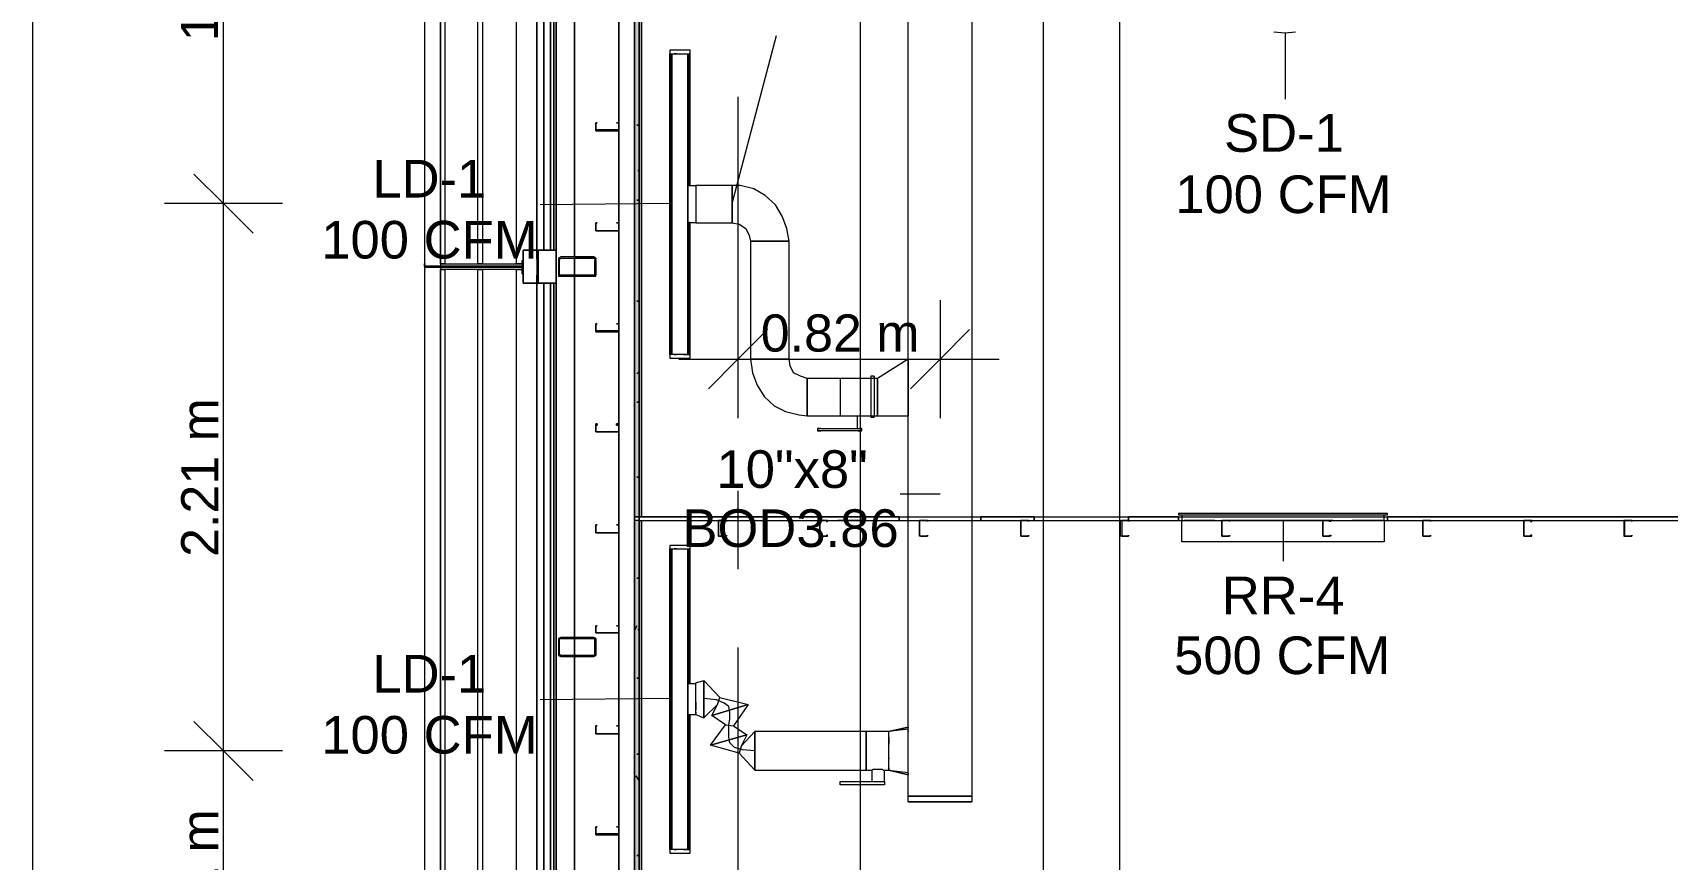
# Model space of a CAD drawing. Header units: metres. Extents: x -2 to 237, y -8 to 52.
# Drawn here: x 5.02 to 11.62, y 32.87 to 36.2 of the extents above; entities that cross this region are included whole.
import ezdxf

# ---------------------------------------------------------------- set-up
doc = ezdxf.new("R2010")
doc.units = ezdxf.units.M
doc.layers.add('HVAC - Ductos', color=5, linetype='Continuous', lineweight=0)
doc.layers.add('PDF_Text', color=7, linetype='Continuous', lineweight=0)
doc.layers.add('PDF_Geometry', color=7, linetype='Continuous', lineweight=0, true_color=0xaaaaaa)
doc.layers.add('PDF_Solid Fills', color=7, linetype='Continuous', lineweight=0, true_color=0xffffff)
doc.styles.add('PDF Helvetica', font='')
doc.styles.get('PDF Helvetica').set_extended_font_data('Helvetica')

msp = doc.modelspace()

# ---------------------------------------------------------------- hatches: boundary and pattern name
at = {"layer": 'PDF_Solid Fills', "lineweight": 0, "transparency": 33554559}
h = msp.add_hatch(color=256, dxfattribs=at)
h.paths.add_polyline_path([(7.4674, 8.7485), (7.4674, 21.0411), (7.4491, 21.0411), (7.4491, 8.7485)])
h.paths.add_polyline_path([(7.4674, 32.7197), (7.4491, 32.7197), (7.4491, 22.5622), (7.4674, 22.5622)])
h.paths.add_polyline_path([(7.4674, 22.5485), (7.4491, 22.5485), (7.4491, 21.0548), (7.4674, 21.0548)])
h.paths.add_polyline_path([(7.4674, 34.2499), (7.4674, 46.4416), (7.4491, 46.4416), (7.4491, 34.2499)])
h.paths.add_polyline_path([(7.4674, 34.2362), (7.4491, 34.2362), (7.4491, 32.738), (7.4674, 32.738)])
h = msp.add_hatch(color=256, dxfattribs=at)
h.paths.add_polyline_path([(7.1467, 35.2946), (7.2841, 35.2991), (7.1421, 35.2991), (7.1421, 35.2304)])
h.paths.add_polyline_path([(7.2887, 35.2991), (7.2887, 35.2258), (7.1421, 35.2258), (7.2926, 35.2212), (7.2933, 35.2212), (7.2933, 35.2991)])
h = msp.add_hatch(color=256, dxfattribs=at)
h.paths.add_polyline_path([(7.1512, 33.691), (7.2841, 33.6864), (7.2841, 33.691)])
h.paths.add_polyline_path([(7.1467, 33.7551), (7.1421, 33.7551), (7.1421, 33.691), (7.1512, 33.6956), (7.1467, 33.6956)])
h.paths.add_polyline_path([(7.1467, 33.7597), (7.1467, 33.7642), (7.1421, 33.7642)])
h.paths.add_polyline_path([(7.2841, 33.7597), (7.2841, 33.7642), (7.1512, 33.7642)])
h.paths.add_polyline_path([(7.2887, 33.7642), (7.2933, 33.7597), (7.2933, 33.7642)])
h.paths.add_polyline_path([(7.2933, 33.7551), (7.2887, 33.7551), (7.2887, 33.691)])

# ---------------------------------------------------------------- linework, layer by layer
at = {"layer": 'HVAC - Ductos', "color": 252, "lineweight": 0, "true_color": 0x939598}
for points in [[(5.0208, 8.9639), (5.0208, 13.8021), (5.0208, 22.9975), (5.0208, 32.1928), (5.0208, 41.3881), (5.0208, 46.2263)], [(5.7905, 8.9639), (5.7905, 11.4426), (5.7905, 13.8021), (5.7905, 15.2041), (5.7905, 17.2109), (5.7905, 17.9806), (5.7905, 20.1706), (5.7905, 21.6733), (5.7905, 22.9975), (5.7905, 24.3169), (5.7905, 26.255), (5.7905, 28.5137), (5.7905, 30.7083), (5.7905, 32.1928), (5.7905, 33.3061), (5.7905, 35.5145), (5.7905, 37.4662), (5.7905, 37.7091), (5.7905, 39.9037), (5.7905, 41.3881), (5.7905, 43.5873), (5.7905, 46.2263)], [(5.6714, 35.6336), (5.7905, 35.5145), (5.9097, 35.3953)], [(6.0288, 35.5145), (5.7905, 35.5145), (5.5522, 35.5145)], [(5.6714, 33.4252), (5.7905, 33.3061), (5.9097, 33.187)], [(6.0288, 33.3061), (5.7905, 33.3061), (5.5522, 33.3061)]]:
    msp.add_lwpolyline(points, dxfattribs=at)
at = {"layer": 'HVAC - Ductos', "lineweight": 0}
for points in [[(8.3608, 8.9639), (8.3608, 13.8021), (8.3608, 22.9975), (8.3608, 32.1928), (8.3608, 41.3881), (8.3608, 46.2263)], [(10.1156, 36.2063), (10.0743, 36.2017), (10.0285, 36.2063)], [(7.8431, 35.5145), (8.0217, 36.1926)], [(10.0743, 36.2017), (10.0743, 35.936)], [(7.6094, 34.9051), (7.614, 34.9051), (7.6186, 34.9051), (7.614, 34.9051), (7.5957, 34.9051), (7.5911, 34.9051), (7.5911, 36.1192), (7.5957, 36.1192), (7.614, 36.1192), (7.6186, 36.1192), (7.614, 36.1192), (7.6094, 36.1192)], [(7.5957, 36.1192), (7.5957, 34.9051)], [(7.6461, 36.1192), (7.6506, 36.1192), (7.6552, 36.1192), (7.6736, 36.1192), (7.669, 36.1192), (7.669, 35.5877)], [(7.6506, 36.1192), (7.6552, 36.1192), (7.6598, 36.1192)], [(7.6736, 35.5877), (7.6736, 36.1192)], [(7.5911, 35.5145), (7.0688, 35.5099)], [(7.6461, 34.9051), (7.6506, 34.9051), (7.6552, 34.9051), (7.6736, 34.9051), (7.669, 34.9051), (7.669, 35.4411)], [(7.6736, 34.9051), (7.6736, 35.4366)], [(7.866, 35.125), (7.866, 34.8868), (7.866, 34.6486)], [(8.6815, 35.125), (8.6815, 34.8868), (8.6815, 34.6486)], [(7.9851, 35.0059), (7.866, 34.8868), (7.7468, 34.7676)], [(8.8006, 35.0059), (8.6815, 34.8868), (8.5624, 34.7676)], [(7.6277, 34.8868), (8.9198, 34.8868)], [(7.6598, 34.9051), (7.6552, 34.9051), (7.6506, 34.9051)], [(8.4295, 34.6577), (8.5533, 34.6577), (8.5533, 34.6623), (8.5533, 34.6806), (8.5533, 34.7035), (8.5533, 34.7356), (8.5533, 34.8089), (8.5533, 34.841), (8.5533, 34.8638), (8.5533, 34.8822), (8.5533, 34.8868), (8.4295, 34.8089)], [(8.5533, 34.8868), (8.5533, 34.8822), (8.5533, 34.8638), (8.5533, 34.841), (8.5533, 34.8089), (8.5533, 34.7356), (8.5533, 34.7035), (8.5533, 34.6806), (8.5533, 34.6623), (8.5533, 34.6577)], [(8.402, 34.8089), (8.1455, 34.8089), (8.1455, 34.7997), (8.1455, 34.786), (8.1455, 34.7722), (8.1455, 34.7539), (8.1455, 34.7356), (8.1455, 34.7126), (8.1455, 34.6944), (8.1455, 34.6806), (8.1455, 34.6668), (8.1455, 34.6623), (8.1455, 34.6577), (8.402, 34.6577)], [(8.4295, 34.8043), (8.4295, 34.8089), (8.2784, 34.8089), (8.2784, 34.7997), (8.2784, 34.786), (8.2784, 34.7722), (8.2784, 34.7539), (8.2784, 34.7356), (8.2784, 34.7126), (8.2784, 34.6944), (8.2784, 34.6806), (8.2784, 34.6668), (8.2784, 34.6623), (8.2784, 34.6577), (8.3471, 34.6577), (8.3471, 34.6073)], [(8.4158, 34.8181), (8.402, 34.8181), (8.402, 34.8135), (8.402, 34.8043), (8.402, 34.7906), (8.402, 34.7768), (8.402, 34.7539), (8.402, 34.7356), (8.402, 34.7126), (8.402, 34.6944), (8.402, 34.676), (8.402, 34.6623), (8.402, 34.6531), (8.4158, 34.6531)], [(8.402, 34.8181), (8.402, 34.8135)], [(8.402, 34.7722), (8.402, 34.7539)], [(8.4158, 34.8089), (8.4158, 34.8089)], [(8.4158, 34.8043), (8.4158, 34.7997)], [(8.4158, 34.7906), (8.4158, 34.786)], [(8.4158, 34.7768), (8.4158, 34.7722), (8.4158, 34.7539), (8.4158, 34.7356), (8.4158, 34.7126), (8.4158, 34.6944)], [(8.4295, 34.8089), (8.4295, 34.8089)], [(8.4295, 34.8043), (8.4295, 34.7997)], [(8.4295, 34.7997), (8.4295, 34.786), (8.4295, 34.7722), (8.4295, 34.7676), (8.4295, 34.763), (8.4295, 34.7585), (8.4295, 34.7539), (8.4295, 34.7356), (8.4295, 34.7126), (8.4295, 34.7081), (8.4295, 34.7035), (8.4295, 34.6944), (8.4295, 34.6806), (8.4295, 34.6668)], [(8.4295, 34.786), (8.4295, 34.786)], [(8.4295, 34.7676), (8.4295, 34.7585)], [(8.4295, 34.7081), (8.4295, 34.7035)], [(8.3471, 34.6577), (8.3471, 34.6577)], [(8.3516, 34.6073), (8.3562, 34.6073), (8.3608, 34.6073), (8.3608, 34.6577), (8.4295, 34.6577), (8.4295, 34.6623)], [(8.3516, 34.6577), (8.3562, 34.6577), (8.3608, 34.6577)], [(8.4158, 34.6806), (8.4158, 34.676)], [(8.4158, 34.6668), (8.4158, 34.6623)], [(8.4295, 34.6668), (8.4295, 34.6623)], [(8.1867, 34.6073), (8.1867, 34.6073)], [(8.1867, 34.6073), (8.1867, 34.5981)], [(8.1867, 34.5981), (8.1867, 34.5981)], [(8.2004, 34.6073), (8.3516, 34.6073), (8.3562, 34.6073), (8.3608, 34.6073), (8.3654, 34.6073), (8.3608, 34.6073), (8.3562, 34.6073)], [(8.3516, 34.5981), (8.3562, 34.5981), (8.3608, 34.5981), (8.3654, 34.5981), (8.3608, 34.5981), (8.3562, 34.5981), (8.3516, 34.5981), (8.2004, 34.5981)], [(8.3608, 34.6073), (8.3608, 34.6073)], [(8.3654, 34.6073), (8.3654, 34.6073)], [(8.3654, 34.5981), (8.3654, 34.6073)], [(8.3654, 34.5981), (8.3654, 34.5981)], [(8.6815, 34.3416), (8.5211, 34.3416)], [(9.6483, 34.2591), (9.6574, 34.2591), (9.6574, 34.2362), (10.473, 34.2362), (10.473, 34.1492), (9.6574, 34.1492), (9.6574, 34.2362), (10.473, 34.2362), (10.473, 34.2591), (10.4866, 34.2591), (10.4866, 34.2637), (9.6437, 34.2637), (9.6437, 34.2591), (10.4866, 34.2591)], [(10.4638, 34.2637), (9.6665, 34.2637)], [(10.0652, 34.2362), (10.0652, 34.0712)], [(10.4684, 34.2362), (10.4684, 34.2362)], [(7.6094, 32.9075), (7.614, 32.9075), (7.6186, 32.9075), (7.614, 32.9075), (7.5957, 32.9075), (7.5911, 32.9075), (7.5911, 34.1216), (7.5957, 34.1216), (7.614, 34.1216), (7.6186, 34.1216), (7.614, 34.1216), (7.6094, 34.1216)], [(7.5957, 34.1216), (7.5957, 32.9075)], [(7.6461, 34.1216), (7.6506, 34.1216), (7.6552, 34.1216), (7.6736, 34.1216), (7.669, 34.1216), (7.669, 33.5764)], [(7.6506, 34.1216), (7.6552, 34.1216), (7.6598, 34.1216)], [(7.6736, 33.5764), (7.6736, 34.1216)], [(7.6644, 33.4527), (7.6965, 33.4527), (7.7286, 33.439), (7.7286, 33.5902), (7.7927, 33.5214), (7.9072, 33.4939), (7.7606, 33.4482), (7.7835, 33.4939), (7.7927, 33.5214)], [(7.6965, 33.5672), (7.6965, 33.5764), (7.6644, 33.5764), (7.6644, 33.5672), (7.6644, 33.5581), (7.6644, 33.5444), (7.6644, 33.5306), (7.6644, 33.5169), (7.6644, 33.4985), (7.6644, 33.4848), (7.6644, 33.4711), (7.6644, 33.4619), (7.6644, 33.4573)], [(7.6965, 33.4527), (7.6965, 33.4573), (7.6965, 33.4711), (7.6965, 33.4893), (7.6965, 33.5169), (7.6965, 33.5398), (7.6965, 33.5627), (7.6965, 33.5764), (7.6965, 33.581), (7.7286, 33.5902), (7.7286, 33.5856), (7.7286, 33.5672), (7.7286, 33.5444), (7.7286, 33.5169), (7.7286, 33.4848), (7.7286, 33.4619), (7.7286, 33.4436), (7.7286, 33.439), (7.7835, 33.4939)], [(7.7286, 33.5902), (7.7286, 33.5856), (7.7286, 33.5672), (7.7286, 33.5444), (7.7286, 33.5169), (7.7286, 33.4848), (7.7286, 33.4619), (7.7286, 33.4436), (7.7286, 33.439)], [(7.5911, 33.5169), (7.0688, 33.5123)], [(7.6965, 33.5031), (7.6965, 33.4985), (7.6965, 33.4848), (7.6965, 33.4711)], [(7.9347, 33.3061), (7.8843, 33.3107), (7.8522, 33.3199), (7.8339, 33.3382), (7.8293, 33.3611), (7.8293, 33.384), (7.8293, 33.4115), (7.8339, 33.4344), (7.8339, 33.4619), (7.8293, 33.4848), (7.811, 33.4985), (7.779, 33.5123), (7.7286, 33.5169)], [(7.6461, 32.9075), (7.6506, 32.9075), (7.6552, 32.9075), (7.6736, 32.9075), (7.669, 32.9075), (7.669, 33.4527)], [(7.6736, 32.9075), (7.6736, 33.4527)], [(7.6965, 33.4619), (7.6965, 33.4573)], [(7.8156, 33.4115), (7.7606, 33.4482), (7.9072, 33.4939), (7.8477, 33.4069), (7.9026, 33.3703), (7.756, 33.329), (7.8156, 33.4115), (7.8477, 33.4069)], [(7.8706, 33.2969), (7.756, 33.329), (7.9026, 33.3703), (7.8797, 33.3245), (7.8706, 33.2969), (7.9347, 33.2282), (8.3837, 33.2282), (8.3837, 33.2328), (8.3837, 33.242), (8.3837, 33.2511), (8.3837, 33.2695), (8.3837, 33.2878), (8.3837, 33.3061), (8.3837, 33.3245), (8.3837, 33.3427), (8.3837, 33.3611), (8.3837, 33.3703), (8.3837, 33.3794), (8.3837, 33.384), (7.9347, 33.384), (7.9347, 33.2282), (7.9347, 33.384), (7.8797, 33.3245)], [(8.4753, 33.2374), (8.4753, 33.2328), (8.4753, 33.2374), (8.4753, 33.242), (8.4753, 33.2511), (8.4753, 33.2695), (8.4753, 33.2878), (8.4753, 33.3061), (8.4753, 33.3245), (8.4753, 33.3427), (8.4753, 33.3611), (8.4753, 33.3703), (8.4753, 33.3749), (8.4753, 33.3794), (8.4753, 33.384), (8.3837, 33.384), (8.3837, 33.3794), (8.3837, 33.3703), (8.3837, 33.3611), (8.3837, 33.3427), (8.3837, 33.3245), (8.3837, 33.3061), (8.3837, 33.2878), (8.3837, 33.2695), (8.3837, 33.2511), (8.3837, 33.242), (8.3837, 33.2328), (8.3837, 33.2282), (8.4066, 33.2282), (8.4066, 33.1824), (8.4112, 33.1824), (8.4158, 33.1824), (8.4249, 33.1824), (8.4295, 33.1824), (8.4387, 33.1824), (8.4433, 33.1824), (8.4479, 33.1824), (8.4524, 33.1824), (8.457, 33.1824), (8.457, 33.2282), (8.4753, 33.2282), (8.4753, 33.2328)], [(8.5533, 33.4023), (8.4753, 33.384), (8.5533, 33.4023)], [(8.5533, 33.3931), (8.4753, 33.384)], [(8.5533, 33.3794), (8.5533, 33.3885), (8.5533, 33.3931), (8.5533, 33.3977), (8.5533, 33.4023), (8.5533, 33.3977)], [(8.5533, 33.3885), (8.5533, 33.384)], [(8.5533, 33.3382), (8.5533, 33.3473), (8.5533, 33.3519), (8.5533, 33.3611), (8.5533, 33.3749)], [(8.5533, 33.3245), (8.5533, 33.3382), (8.5533, 33.3473)], [(8.5533, 33.3245), (8.5533, 33.3245)], [(8.5533, 33.2924), (8.5533, 33.3153), (8.5533, 33.3199)], [(8.5533, 33.2144), (8.5533, 33.2099), (8.4753, 33.2282), (8.5533, 33.2099), (8.5533, 33.2144), (8.5533, 33.2236), (8.5533, 33.2328), (8.5533, 33.2511), (8.5533, 33.2557)], [(8.5533, 33.2603), (8.5533, 33.2741), (8.5533, 33.2832), (8.5533, 33.2878)], [(8.5533, 33.2603), (8.5533, 33.2603)], [(8.4066, 33.2282), (8.4112, 33.2328), (8.4158, 33.2328), (8.4249, 33.2328), (8.4341, 33.2328), (8.4433, 33.2328), (8.4479, 33.2328), (8.4524, 33.2282), (8.457, 33.2282)], [(8.4753, 33.2282), (8.5533, 33.219)], [(8.5533, 33.1), (8.5533, 33.1228), (8.8098, 33.1228), (8.8098, 33.1)], [(8.8098, 33.1), (8.5533, 33.1), (8.8098, 33.1)], [(7.6598, 32.9075), (7.6552, 32.9075), (7.6506, 32.9075)]]:
    msp.add_lwpolyline(points, dxfattribs=at)
for points in [[(9.0985, 31.1527), (9.0985, 38.8041), (9.4054, 38.8041), (9.4054, 31.1527)], [(8.5533, 33.1228), (8.5533, 36.8202), (8.8098, 36.8202), (8.8098, 33.1228)], [(7.5911, 36.1329), (7.5911, 36.1192), (7.6736, 36.1192), (7.6736, 36.1329)], [(7.6644, 36.1192), (7.6644, 34.9051), (7.6644, 36.1192), (7.6644, 34.9051), (7.6003, 34.9051), (7.6003, 36.1192)], [(7.6644, 35.5877), (7.6965, 35.5877), (7.6965, 35.5786), (7.6965, 35.5649), (7.6965, 35.5511), (7.6965, 35.5328), (7.6965, 35.5145), (7.6965, 35.4961), (7.6965, 35.4778), (7.6965, 35.4595), (7.6965, 35.4503), (7.6965, 35.4411), (7.6965, 35.4366), (7.8431, 35.4366), (7.8431, 35.4411), (7.8431, 35.4457), (7.8431, 35.4595), (7.8431, 35.4733), (7.8431, 35.4915), (7.8431, 35.5145), (7.8431, 35.5328), (7.8431, 35.5511), (7.8431, 35.5694), (7.8431, 35.5786), (7.8431, 35.5877), (7.8431, 35.5786), (7.8431, 35.5694), (7.8431, 35.5511), (7.8431, 35.5328), (7.8431, 35.5145), (7.8431, 35.4915), (7.8431, 35.4733), (7.8431, 35.4595), (7.8431, 35.4457), (7.8431, 35.4411), (7.8431, 35.4366), (7.8706, 35.432), (7.8981, 35.4136), (7.9118, 35.3862), (7.9164, 35.3633), (7.921, 35.3633), (7.9301, 35.3633), (7.9393, 35.3633), (7.9577, 35.3633), (7.9759, 35.3633), (7.9943, 35.3633), (8.0126, 35.3633), (8.0309, 35.3633), (8.0493, 35.3633), (8.0584, 35.3633), (8.0676, 35.3633), (8.0722, 35.3633), (8.063, 35.4136), (8.0447, 35.4641), (8.0172, 35.5099), (7.9759, 35.5465), (7.9301, 35.574), (7.8752, 35.5877), (7.8431, 35.5877), (7.6965, 35.5877), (7.6965, 35.5786), (7.6965, 35.5694), (7.6965, 35.5511), (7.6965, 35.5328), (7.6965, 35.5145), (7.6965, 35.4915), (7.6965, 35.4733), (7.6965, 35.4595), (7.6965, 35.4457), (7.6965, 35.4411), (7.6965, 35.4366), (7.6644, 35.4366), (7.6644, 35.4411), (7.6644, 35.4503), (7.6644, 35.4595), (7.6644, 35.4778), (7.6644, 35.4961), (7.6644, 35.5145), (7.6644, 35.5328), (7.6644, 35.5511), (7.6644, 35.5649), (7.6644, 35.5786)], [(7.9164, 34.8868), (7.921, 34.8868), (7.9301, 34.8868), (7.9393, 34.8868), (7.9577, 34.8868), (7.9759, 34.8868), (7.9943, 34.8868), (8.0126, 34.8868), (8.0309, 34.8868), (8.0493, 34.8868), (8.0584, 34.8868), (8.0676, 34.8868), (8.0722, 34.8868), (8.0722, 35.3633), (8.0676, 35.3633), (8.0584, 35.3633), (8.0493, 35.3633), (8.0309, 35.3633), (8.0126, 35.3633), (7.9943, 35.3633), (7.9759, 35.3633), (7.9577, 35.3633), (7.9393, 35.3633), (7.9301, 35.3633), (7.921, 35.3633), (7.9164, 35.3633)], [(7.5911, 34.8913), (7.6736, 34.8913), (7.6736, 34.9051), (7.5911, 34.9051)], [(8.1455, 34.6577), (8.1455, 34.6623), (8.1455, 34.6668), (8.1455, 34.6806), (8.1455, 34.6944), (8.1455, 34.7126), (8.1455, 34.7356), (8.1455, 34.7539), (8.1455, 34.7722), (8.1455, 34.786), (8.1455, 34.7997), (8.1455, 34.8089), (8.118, 34.8181), (8.0905, 34.8318), (8.0767, 34.8593), (8.0722, 34.8868), (8.0676, 34.8868), (8.0584, 34.8868), (8.0493, 34.8868), (8.0309, 34.8868), (8.0126, 34.8868), (7.9943, 34.8868), (7.9759, 34.8868), (7.9577, 34.8868), (7.9393, 34.8868), (7.9301, 34.8868), (7.921, 34.8868), (7.9164, 34.8868), (7.9255, 34.8318), (7.9439, 34.7814), (7.9714, 34.7356), (8.0126, 34.699), (8.0584, 34.676), (8.1134, 34.6623)], [(8.4158, 34.8181), (8.4158, 34.8135), (8.4158, 34.8043), (8.4158, 34.7906), (8.4158, 34.7768), (8.4158, 34.7539), (8.4158, 34.7356), (8.4158, 34.7126), (8.4158, 34.6944), (8.4158, 34.676), (8.4158, 34.6623), (8.4158, 34.6531), (8.4158, 34.6577), (8.4295, 34.6577), (8.4295, 34.6623), (8.4295, 34.6668), (8.4295, 34.6806), (8.4295, 34.6944), (8.4295, 34.7126), (8.4295, 34.7356), (8.4295, 34.7539), (8.4295, 34.7722), (8.4295, 34.786), (8.4295, 34.7997), (8.4295, 34.8089), (8.4158, 34.8089), (8.4158, 34.8135)], [(8.2004, 34.6073), (8.1959, 34.6073), (8.1913, 34.6073), (8.1867, 34.6073), (8.1913, 34.6073), (8.1959, 34.6073)], [(8.2004, 34.5981), (8.1959, 34.5981), (8.1913, 34.5981), (8.1867, 34.5981), (8.1913, 34.5981), (8.1959, 34.5981)], [(9.7903, 34.2362), (9.6665, 34.2362)], [(10.0285, 34.2362), (9.8682, 34.2362)], [(10.2668, 34.2362), (10.1064, 34.2362)], [(10.4684, 34.2362), (10.3446, 34.2362)], [(7.5911, 34.1354), (7.5911, 34.1216), (7.6736, 34.1216), (7.6736, 34.1354)], [(7.6644, 34.1216), (7.6644, 32.9075), (7.6644, 34.1216), (7.6644, 32.9075), (7.6003, 32.9075), (7.6003, 34.1216)], [(7.9347, 33.2282), (7.9347, 33.2328), (7.9347, 33.242), (7.9347, 33.2511), (7.9347, 33.2695), (7.9347, 33.2878), (7.9347, 33.3061), (7.9347, 33.3245), (7.9347, 33.3427), (7.9347, 33.3611), (7.9347, 33.3703), (7.9347, 33.3794), (7.9347, 33.384), (7.9347, 33.3794), (7.9347, 33.3703), (7.9347, 33.3611), (7.9347, 33.3427), (7.9347, 33.3245), (7.9347, 33.3061), (7.9347, 33.2878), (7.9347, 33.2695), (7.9347, 33.2511), (7.9347, 33.242), (7.9347, 33.2328)], [(8.4753, 33.3611), (8.4753, 33.3336)], [(8.4753, 33.2787), (8.4753, 33.2741)], [(8.2784, 33.1687), (8.2784, 33.1824), (8.457, 33.1824), (8.457, 33.1687)], [(7.5911, 32.8938), (7.6736, 32.8938), (7.6736, 32.9075), (7.5911, 32.9075)]]:
    msp.add_lwpolyline(points, close=True, dxfattribs=at)
at = {"layer": 'PDF_Geometry', "lineweight": 0}
for points in [[(11.0823, 46.5196), (10.6791, 46.5196), (10.2714, 46.5196), (9.8682, 46.5196), (9.4604, 46.5196), (9.0572, 46.5196), (8.6495, 46.5196), (8.2417, 46.5196), (7.3849, 46.5196), (7.3849, 46.4554), (7.3849, 46.4416), (7.3849, 8.7485), (7.3849, 8.7302), (7.3849, 8.6661), (8.2417, 8.6661), (8.6495, 8.6661), (9.0527, 8.6661)], [(12.3743, 8.7302), (7.4491, 8.7302), (7.4491, 8.744), (7.4491, 8.7485), (7.4491, 21.0411), (7.4491, 21.0548), (7.4491, 22.5485), (7.4491, 22.5622), (7.4491, 32.7197), (7.4491, 32.738), (7.4491, 34.2362), (7.4491, 34.2499), (7.4491, 46.4416), (7.4491, 46.4554), (12.466, 46.4554), (12.466, 46.5196), (12.301, 46.5196), (11.8978, 46.5196), (11.49, 46.5196), (11.0869, 46.5196)], [(8.2234, 34.2362), (8.5166, 34.2362), (8.5166, 34.2499), (7.4674, 34.2499), (7.4674, 46.4416), (12.466, 46.4416), (12.466, 46.5196), (12.301, 46.5196), (11.8978, 46.5196), (11.49, 46.5196), (11.0869, 46.5196)], [(7.4674, 46.4416), (7.4674, 34.2499), (7.4491, 34.2499), (7.4674, 34.2499), (8.5166, 34.2499), (8.5166, 34.2362), (8.8464, 34.2362), (8.8464, 34.2499)], [(7.4674, 8.7485), (7.4674, 46.4416), (7.4674, 8.7485)], [(7.4674, 41.2873), (7.4674, 34.2499)], [(7.4674, 34.2499), (7.4674, 41.2873)], [(7.4674, 41.2873), (7.4674, 34.2499)], [(7.4674, 34.2499), (7.4674, 41.2873)], [(7.4674, 41.2873), (7.4674, 34.2499)], [(7.4674, 34.2499), (7.4674, 41.2873)], [(6.606, 38.3276), (6.6014, 38.3276), (6.6014, 35.2579), (6.606, 35.2579), (6.6106, 35.2579), (6.6198, 35.2579), (6.6335, 35.2579), (6.6473, 35.2579), (6.6656, 35.2579), (6.6656, 35.2624), (6.6473, 35.2624), (6.6335, 35.2624), (6.6198, 35.2624), (6.6106, 35.2624), (6.606, 35.2624), (6.6014, 35.2624), (6.6014, 35.2716), (6.606, 35.2716)], [(6.6656, 38.3276), (6.6656, 38.323), (6.6656, 38.3276), (6.6656, 38.323), (6.6656, 38.3276), (6.6656, 35.2579), (6.9955, 35.2579), (6.9955, 35.2624), (6.9955, 35.2579), (6.9955, 35.2624), (6.9955, 35.2579)], [(6.684, 38.3138), (6.6656, 38.3138), (6.6656, 35.2716), (6.6656, 38.3138), (6.684, 38.3138), (6.684, 35.2716), (6.6656, 35.2716), (6.6656, 38.3138), (6.6656, 35.2716), (6.684, 35.2716)], [(6.6656, 38.3138), (6.6656, 35.2716), (6.9955, 35.2716), (6.9955, 35.2854), (6.9955, 35.2762), (6.9955, 35.2854), (7.0001, 35.2854), (6.9955, 35.2854), (6.9955, 35.2716), (6.9955, 35.2854), (6.9955, 35.2762), (6.9955, 35.2854), (6.9955, 35.235), (6.9955, 35.2396), (6.9955, 35.235), (6.9955, 35.2487), (6.9955, 35.235), (6.9955, 35.2487), (6.9955, 35.2442), (6.9955, 35.2487), (6.6656, 35.2487), (6.6656, 32.2065)], [(6.9725, 35.2716), (6.9725, 38.3138)], [(7.866, 35.9451), (7.866, 34.6714)], [(7.2933, 35.8122), (7.2933, 35.8122)], [(7.2979, 35.8398), (7.2979, 35.8398)], [(7.3757, 35.8398), (7.3757, 35.8398)], [(7.3849, 35.8122), (7.3849, 35.8122)], [(7.2979, 35.4366), (7.2979, 35.4366)], [(7.3757, 35.4366), (7.3757, 35.4366)], [(7.2933, 35.4045), (7.2933, 35.4045)], [(7.2933, 35.4045), (7.2933, 35.4045)], [(7.3849, 35.4045), (7.3849, 35.4045)], [(7.3849, 35.4045), (7.3849, 35.4045)], [(6.9955, 35.2716), (6.968, 35.2716), (6.9955, 35.2716), (6.9955, 35.2854), (6.9955, 35.2762), (6.9955, 35.2854), (6.9955, 35.235), (6.9955, 35.2487), (6.9955, 35.2442), (6.9955, 35.2487), (6.968, 35.2487), (6.9955, 35.2487), (6.9955, 35.2442), (6.9955, 35.2487)], [(7.0001, 35.2854), (6.9955, 35.2854)], [(7.0001, 35.2854), (6.9955, 35.2854)], [(7.0001, 35.2854), (6.9955, 35.2854)], [(7.0001, 35.2854), (6.9955, 35.2854)], [(7.0001, 35.2854), (7.0001, 35.29)], [(7.0001, 35.2854), (7.0001, 35.29)], [(7.055, 35.3266), (7.055, 35.3266)], [(7.055, 35.3266), (7.055, 35.3266)], [(7.055, 35.3266), (7.055, 35.3266)], [(7.055, 35.3266), (7.055, 35.3266)], [(7.055, 35.3266), (7.055, 35.3266)], [(7.055, 35.3266), (7.055, 35.3266)], [(7.055, 35.3266), (7.055, 35.3266)], [(7.055, 35.3266), (7.055, 35.3266)], [(7.055, 35.3266), (7.055, 35.3266)], [(7.055, 35.3266), (7.055, 35.3266)], [(7.055, 35.2854), (7.0596, 35.2854)], [(7.055, 35.2854), (7.0596, 35.2854)], [(7.0596, 35.2854), (7.055, 35.2854)], [(7.0596, 35.2854), (7.055, 35.2854)], [(7.0596, 35.3266), (7.0596, 35.3266)], [(7.0596, 35.3266), (7.0596, 35.3266)], [(7.0596, 35.3266), (7.0596, 35.3266)], [(7.0596, 35.3266), (7.0596, 35.3266)], [(7.2062, 35.2991), (7.2841, 35.2991), (7.2887, 35.2946)], [(7.2887, 35.29), (7.2841, 35.2946), (7.2062, 35.2946)], [(7.2062, 35.2258), (7.2841, 35.2258), (7.2887, 35.2258), (7.2887, 35.2304), (7.2887, 35.2854)], [(7.2246, 35.2946), (7.2292, 35.2991)], [(7.2933, 35.2946), (7.2933, 35.29)], [(7.2933, 35.2854), (7.2933, 35.2304), (7.2933, 35.2258)], [(6.606, 35.2624), (6.6014, 35.2624), (6.6014, 32.1928), (6.606, 32.1928), (6.6106, 32.1928), (6.6198, 32.1928), (6.6335, 32.1928), (6.6473, 32.1928), (6.6656, 32.1928), (6.6656, 32.1973), (6.6473, 32.1973), (6.6335, 32.1973), (6.6198, 32.1973), (6.6106, 32.1973), (6.606, 32.1973), (6.6014, 32.1973), (6.6014, 32.2065), (6.606, 32.2065)], [(6.606, 35.2579), (6.6014, 35.2579), (6.6014, 35.2487), (6.606, 35.2487)], [(6.6656, 35.2624), (6.6656, 35.2579), (6.6656, 35.2624), (6.6656, 35.2579), (6.6656, 35.2624), (6.6656, 32.1928), (6.9955, 32.1928), (6.9955, 32.1973), (6.9955, 32.1928), (6.9955, 32.1973), (6.9955, 32.1928)], [(6.9955, 35.2624), (6.6656, 35.2624), (6.6656, 35.2579)], [(6.6656, 35.2579), (6.6656, 35.2624), (6.6656, 35.2579)], [(6.6656, 35.2579), (6.6656, 35.2624), (6.6656, 35.2579)], [(6.684, 35.2487), (6.6656, 35.2487), (6.6656, 32.2065), (6.6656, 35.2487), (6.684, 35.2487), (6.684, 32.2065), (6.6656, 32.2065), (6.6656, 35.2487), (6.6656, 32.2065), (6.684, 32.2065)], [(6.6976, 35.2624), (6.7252, 35.2624)], [(6.8168, 35.2716), (6.8351, 35.2716)], [(6.8351, 35.2487), (6.8168, 35.2487)], [(6.9725, 32.2065), (6.9725, 35.2487)], [(6.9955, 35.235), (6.9955, 35.2396)], [(6.9955, 35.235), (6.9955, 35.2396)], [(6.9955, 35.235), (6.9955, 35.2396)], [(6.9955, 35.235), (6.9955, 35.2396)], [(6.9955, 35.2304), (6.9955, 35.235)], [(6.9955, 35.2304), (6.9955, 35.235)], [(6.9955, 35.2304), (7.0001, 35.2304)], [(6.9955, 35.2304), (6.9955, 35.2304)], [(6.9955, 35.2304), (7.0001, 35.2304)], [(6.9955, 35.2304), (7.0001, 35.2304)], [(6.9955, 35.2304), (6.9955, 35.2304)], [(6.9955, 35.2304), (7.0001, 35.2304)], [(6.9955, 35.2304), (6.9955, 35.2304)], [(6.9955, 35.2304), (7.0001, 35.2304)], [(6.9955, 35.2304), (7.0001, 35.2304)], [(6.9955, 35.2304), (6.9955, 35.2304)], [(6.9955, 35.2304), (7.0001, 35.2304)], [(6.9955, 35.2304), (7.0001, 35.2304)], [(6.9955, 35.2304), (6.9955, 35.2304)], [(6.9955, 35.2304), (7.0001, 35.2304)], [(6.9955, 35.2304), (7.0001, 35.2304)], [(6.9955, 35.2304), (6.9955, 35.2304)], [(7.0001, 35.2258), (7.0001, 35.2304)], [(7.0001, 35.2258), (7.0001, 35.2304)], [(7.0001, 35.2258), (7.0001, 35.2304)], [(7.0001, 35.2258), (7.0001, 35.2304)], [(7.0001, 35.2258), (7.0001, 35.2258)], [(7.0001, 35.2258), (7.0001, 35.2258)], [(7.055, 35.2304), (7.0596, 35.2304)], [(7.055, 35.2304), (7.0596, 35.2304)], [(7.055, 35.2304), (7.0596, 35.2304)], [(7.055, 35.2304), (7.0596, 35.2304)], [(7.055, 35.2258), (7.055, 35.1938)], [(7.055, 35.2258), (7.055, 35.1938)], [(7.1512, 35.2212), (7.1558, 35.2258)], [(7.2887, 35.2212), (7.2841, 35.2212), (7.2062, 35.2212)], [(7.275, 35.2212), (7.2796, 35.2258)], [(7.2887, 35.235), (7.2933, 35.2396)], [(7.055, 35.1938), (7.055, 35.1938)], [(7.055, 35.1938), (7.055, 35.1938)], [(7.055, 35.1938), (7.055, 35.1938)], [(7.055, 35.1938), (7.055, 35.1938)], [(7.055, 35.1938), (7.055, 35.1938)], [(7.055, 35.1938), (7.055, 35.1938)], [(7.055, 35.1938), (7.055, 35.1938)], [(7.055, 35.1938), (7.055, 35.1938)], [(7.055, 35.1938), (7.055, 35.1938)], [(7.055, 35.1938), (7.055, 35.1938)], [(7.0596, 35.1938), (7.0596, 35.1938)], [(7.0596, 35.1938), (7.0596, 35.1938)], [(7.0596, 35.1938), (7.0596, 35.1938)], [(7.0596, 35.1938), (7.0596, 35.1938)], [(7.2979, 35.0288), (7.2979, 35.0288)], [(7.3757, 35.0288), (7.3757, 35.0288)], [(7.2933, 35.0013), (7.2933, 35.0013)], [(7.3849, 35.0013), (7.3849, 35.0013)], [(7.2933, 34.5935), (7.2933, 34.5935)], [(7.2933, 34.5935), (7.2933, 34.5935)], [(7.3849, 34.5935), (7.3849, 34.5935)], [(7.3849, 34.5935), (7.3849, 34.5935)], [(7.866, 34.3553), (7.866, 34.0391)], [(7.4674, 32.738), (7.4674, 34.2362), (7.4674, 32.738), (7.4674, 34.2362), (7.4674, 32.738), (7.4674, 34.2362), (7.4674, 32.738), (7.4674, 34.2362), (7.4674, 32.738), (7.4674, 34.2362), (7.4674, 32.738), (7.4674, 34.2362), (7.4491, 34.2362), (7.4491, 34.2499)], [(7.4674, 34.2362), (7.4674, 34.2362)], [(7.4674, 8.7485), (7.4674, 21.0411), (8.4983, 21.0411), (8.4983, 21.0548), (7.4674, 21.0548), (7.4674, 22.5485), (14.5185, 22.5485), (14.5185, 22.5622), (7.4674, 22.5622), (7.4674, 32.7197), (9.0618, 32.7197), (9.0618, 32.738), (7.4674, 32.738), (7.4674, 34.2362), (7.7927, 34.2362)], [(7.8202, 34.2362), (8.1959, 34.2362)], [(8.5166, 34.2499), (8.8464, 34.2499), (9.0618, 34.2499), (9.0618, 34.2362), (9.4421, 34.2362), (9.4421, 34.2316), (9.4421, 34.2362), (9.4146, 34.2362)], [(8.5991, 34.2362), (8.5991, 34.2362)], [(8.6311, 34.2362), (8.6311, 34.2316), (8.6311, 34.2362), (8.6036, 34.2362), (8.5991, 34.2362)], [(8.6311, 34.2316), (8.6311, 34.2316)], [(9.0389, 34.2362), (9.0618, 34.2362), (9.0618, 34.2499), (8.8464, 34.2499), (8.8464, 34.2362), (9.0068, 34.2362)], [(9.0618, 34.2499), (9.4421, 34.2499), (9.6437, 34.2499), (9.6437, 34.2362), (9.8178, 34.2362)], [(9.4146, 34.2362), (9.4146, 34.2362)], [(9.4421, 34.2362), (9.4421, 34.2499)], [(9.4421, 34.2316), (9.4421, 34.2316)], [(9.6437, 34.2499), (10.4866, 34.2499), (12.1452, 34.2499), (12.1452, 34.2362), (12.2552, 34.2362)], [(9.8178, 34.2362), (9.8178, 34.2362)], [(9.8178, 34.2362), (9.8178, 34.2362)], [(10.2255, 34.2362), (9.8498, 34.2362)], [(9.8498, 34.2316), (9.8498, 34.2316)], [(10.2255, 34.2362), (10.2255, 34.2362)], [(10.2255, 34.2362), (10.2255, 34.2362)], [(10.253, 34.2362), (10.4866, 34.2362), (10.4866, 34.2499)], [(11.8795, 34.2362), (12.1452, 34.2362), (12.1452, 34.2499), (10.4866, 34.2499), (10.4866, 34.2362), (10.6333, 34.2362)], [(10.6608, 34.2362), (11.0364, 34.2362)], [(11.0686, 34.2362), (11.4442, 34.2362)], [(11.4718, 34.2362), (11.8474, 34.2362)], [(7.2979, 34.2178), (7.2979, 34.2178)], [(7.3757, 34.2178), (7.3757, 34.2178)], [(8.6311, 34.1766), (8.6311, 34.1766)], [(9.4421, 34.1766), (9.4421, 34.1766)], [(9.8498, 34.1766), (9.8498, 34.1766)], [(7.2933, 33.7826), (7.2933, 33.7826)], [(7.2933, 33.7826), (7.2933, 33.7826)], [(7.2979, 33.8101), (7.2979, 33.8101)], [(7.3757, 33.8101), (7.3757, 33.8101)], [(7.3849, 33.7826), (7.3849, 33.7826)], [(7.3849, 33.7826), (7.3849, 33.7826)], [(7.055, 33.7642), (7.055, 33.6864)], [(7.1421, 33.7001), (7.1467, 33.7047)], [(7.2016, 33.7597), (7.2062, 33.7642), (7.2841, 33.7642), (7.2887, 33.7642)], [(7.2062, 33.691), (7.2841, 33.691), (7.2887, 33.691), (7.2887, 33.6956), (7.2887, 33.7551), (7.2887, 33.7597), (7.2841, 33.7597), (7.2062, 33.7597)], [(7.2887, 33.7276), (7.2933, 33.7322)], [(7.2933, 33.7597), (7.2933, 33.7551), (7.2933, 33.6956), (7.2933, 33.691)], [(7.866, 33.7231), (7.866, 32.454)], [(7.2887, 33.691), (7.2841, 33.6864), (7.2062, 33.6864)], [(7.252, 33.6864), (7.2566, 33.691)], [(7.2933, 33.3749), (7.2933, 33.3749)], [(7.2933, 33.3749), (7.2933, 33.3749)], [(7.2979, 33.4069), (7.2979, 33.4069)], [(7.3757, 33.4069), (7.3757, 33.4069)], [(7.3849, 33.3749), (7.3849, 33.3749)], [(7.3849, 33.3749), (7.3849, 33.3749)], [(7.2979, 32.9992), (7.2979, 32.9992)], [(7.3757, 32.9992), (7.3757, 32.9992)], [(7.2933, 32.9716), (7.2933, 32.9716)], [(7.3849, 32.9716), (7.3849, 32.9716)]]:
    msp.add_lwpolyline(points, dxfattribs=at)
for points in [[(7.3849, 46.4554), (7.3849, 8.7302), (7.4491, 8.7302), (7.4491, 46.4554)], [(7.4674, 8.744), (7.4674, 46.4416), (7.4491, 46.4416), (7.4491, 8.744)], [(7.4674, 41.2873), (7.4674, 34.2499)], [(7.4765, 41.2873), (7.4765, 34.2499)], [(7.4765, 41.2873), (7.4765, 34.2499)], [(7.3849, 32.2935), (7.3849, 40.8979)], [(7.4674, 40.8979), (7.4674, 34.2499)], [(6.8351, 35.2716), (6.8168, 35.2716), (6.8168, 38.3138), (6.8351, 38.3138)], [(7.055, 36.7927), (7.055, 38.2589), (7.055, 36.7927), (7.055, 35.3266)], [(7.0825, 36.7927), (7.0825, 35.3266)], [(7.11, 36.7927), (7.11, 35.3266)], [(7.1238, 36.7927), (7.1238, 35.3266)], [(7.133, 36.7927), (7.133, 35.3266)], [(7.2062, 35.2991), (7.2062, 36.7148)], [(7.2933, 35.8398), (7.2933, 35.8122), (7.2933, 35.8077), (7.3849, 35.8077), (7.3849, 35.8122), (7.3849, 35.8398), (7.3757, 35.8398), (7.3849, 35.8398), (7.3849, 35.8122), (7.2933, 35.8122), (7.2933, 35.8398), (7.2979, 35.8398)], [(7.2933, 35.8122), (7.3849, 35.8122), (7.3849, 35.8398), (7.3757, 35.8398), (7.3849, 35.8398), (7.3849, 35.8122), (7.3849, 35.8077), (7.2933, 35.8077), (7.2933, 35.8122), (7.2933, 35.8398)], [(7.2979, 35.8398), (7.2933, 35.8398)], [(7.2933, 35.4366), (7.2933, 35.4045), (7.3849, 35.4045), (7.3849, 35.4366), (7.3757, 35.4366), (7.3849, 35.4366), (7.3849, 35.4045), (7.2933, 35.4045), (7.2933, 35.4366), (7.2979, 35.4366)], [(7.2933, 35.4045), (7.3849, 35.4045), (7.3849, 35.4366), (7.3757, 35.4366), (7.3849, 35.4366), (7.3849, 35.4045), (7.2933, 35.4045), (7.2933, 35.4366)], [(7.2979, 35.4366), (7.2933, 35.4366)], [(7.055, 35.1938), (7.0596, 35.1938), (7.133, 35.1938), (7.133, 35.3266), (7.0596, 35.3266), (7.055, 35.3266), (7.0505, 35.3266), (7.0001, 35.3266), (7.0505, 35.3266), (7.0001, 35.3266), (7.0001, 35.2854), (7.0001, 35.3266), (7.0001, 35.2854), (7.0001, 35.29), (7.0001, 35.2946), (7.0001, 35.29), (7.0001, 35.2946), (7.0001, 35.29), (7.0001, 35.2854), (6.9955, 35.2854), (7.0001, 35.2854), (6.9955, 35.2854), (7.0001, 35.2854), (7.0001, 35.3266), (7.0505, 35.3266), (7.0001, 35.3266), (7.0001, 35.1938), (7.0505, 35.1938)], [(6.9955, 35.2854), (7.0001, 35.2854)], [(7.055, 35.1938), (7.0596, 35.1938), (7.133, 35.1938), (7.133, 35.3266), (7.0596, 35.3266), (7.055, 35.3266), (7.055, 35.1938), (7.0505, 35.1938), (7.0001, 35.1938), (7.0001, 35.3266), (7.0505, 35.3266), (7.055, 35.3266)], [(7.0001, 35.29), (7.0001, 35.2854)], [(7.055, 35.29), (7.055, 35.3266)], [(7.055, 35.29), (7.055, 35.3266)], [(7.0596, 35.2854), (7.055, 35.2854)], [(7.055, 35.2854), (7.0596, 35.2854)], [(7.0596, 35.3266), (7.0596, 35.1938)], [(7.0596, 35.1938), (7.133, 35.1938), (7.133, 35.3266), (7.133, 35.1938), (7.0596, 35.1938), (7.0596, 35.2258)], [(7.133, 35.3266), (7.0596, 35.3266), (7.0596, 35.29), (7.0596, 35.3266)], [(7.133, 35.2258), (7.133, 35.2304), (7.133, 35.2854), (7.133, 35.29), (7.133, 35.2946), (7.133, 35.29), (7.133, 35.2946), (7.133, 35.29), (7.133, 35.2854), (7.133, 35.2304)], [(7.133, 35.2258), (7.133, 35.2304), (7.133, 35.2854), (7.133, 35.29), (7.133, 35.2854), (7.133, 35.2304)], [(7.1512, 35.2991), (7.1421, 35.2946), (7.1421, 35.29), (7.1421, 35.2304), (7.1421, 35.2212), (7.1512, 35.2212), (7.2841, 35.2212), (7.2933, 35.2212), (7.2933, 35.2304), (7.2933, 35.29), (7.2933, 35.2946), (7.2841, 35.2991)], [(7.1467, 35.2304), (7.1467, 35.29), (7.1512, 35.2946), (7.2841, 35.2946), (7.2887, 35.29), (7.2887, 35.2304), (7.2887, 35.2258), (7.2841, 35.2258), (7.1512, 35.2258), (7.1467, 35.2258)], [(7.2062, 35.2579), (7.2062, 35.2946), (7.2062, 35.2579), (7.2062, 35.2258)], [(6.684, 35.2579), (6.684, 35.2624)], [(6.8168, 35.2624), (6.8168, 35.2579)], [(6.8351, 32.2065), (6.8168, 32.2065), (6.8168, 35.2487), (6.8351, 35.2487)], [(6.8351, 35.2579), (6.8351, 35.2624)], [(6.9725, 35.2624), (6.9725, 35.2579)], [(7.0001, 35.2304), (7.0001, 35.2258), (7.0001, 35.2304), (6.9955, 35.2304)], [(7.0001, 35.1938), (7.0001, 35.235), (7.0001, 35.1938), (7.0505, 35.1938)], [(7.0001, 35.1938), (7.0001, 35.235), (7.0001, 35.1938), (7.0505, 35.1938)], [(7.0596, 35.2304), (7.055, 35.2304)], [(7.0596, 35.2304), (7.055, 35.2304)], [(7.055, 35.1938), (7.055, 35.2258)], [(7.2062, 33.7642), (7.2062, 35.2212)], [(7.055, 33.7276), (7.055, 32.2615), (7.055, 33.7276), (7.055, 35.1938)], [(7.0825, 35.1938), (7.0825, 33.7276)], [(7.11, 35.1938), (7.11, 33.7276)], [(7.1238, 35.1938), (7.1238, 33.7276)], [(7.133, 35.1938), (7.133, 33.7276)], [(7.2933, 35.0288), (7.2933, 35.0013), (7.2933, 34.9967), (7.3849, 34.9967), (7.3849, 35.0013), (7.3849, 35.0288), (7.3757, 35.0288), (7.3849, 35.0288), (7.3849, 35.0013), (7.2933, 35.0013), (7.2933, 35.0288), (7.2979, 35.0288)], [(7.2933, 35.0013), (7.3849, 35.0013), (7.3849, 35.0288), (7.3757, 35.0288), (7.3849, 35.0288), (7.3849, 35.0013), (7.3849, 34.9967), (7.2933, 34.9967), (7.2933, 35.0013), (7.2933, 35.0288)], [(7.2979, 35.0288), (7.2933, 35.0288)], [(7.2933, 34.6256), (7.2933, 34.5935), (7.3849, 34.5935), (7.3849, 34.6256), (7.3757, 34.6256), (7.3757, 34.621), (7.3849, 34.621), (7.3849, 34.5935), (7.2933, 34.5935), (7.2933, 34.621), (7.2979, 34.621), (7.2979, 34.6256)], [(7.2979, 34.6256), (7.2979, 34.621), (7.2933, 34.621), (7.2933, 34.5935), (7.3849, 34.5935), (7.3849, 34.621), (7.3757, 34.621), (7.3757, 34.6256), (7.3849, 34.6256), (7.3849, 34.5935), (7.2933, 34.5935), (7.2933, 34.6256)], [(7.4765, 34.2362), (7.4765, 32.738)], [(7.4765, 34.2362), (7.4765, 32.738)], [(7.8202, 34.2362), (7.7927, 34.2362), (7.7881, 34.2362), (7.7881, 34.1766), (7.7881, 34.172), (7.7927, 34.172), (7.8202, 34.172), (7.8202, 34.1766), (7.8202, 34.172), (7.7927, 34.172), (7.7881, 34.172), (7.7881, 34.1766), (7.7881, 34.2362), (7.7927, 34.2362), (7.8202, 34.2362), (7.8202, 34.2316)], [(8.228, 34.2362), (8.1959, 34.2362), (8.1959, 34.1766), (8.1959, 34.172), (8.228, 34.172), (8.228, 34.1766), (8.2234, 34.1766), (8.2234, 34.172), (8.1959, 34.172), (8.1959, 34.1766), (8.1959, 34.2362), (8.2234, 34.2362), (8.2234, 34.2316), (8.228, 34.2316)], [(8.2692, 34.2499), (8.2738, 34.2499), (8.2829, 34.2499), (8.2966, 34.2499), (8.3058, 34.2499), (8.3196, 34.2499), (8.3333, 34.2499), (8.3471, 34.2499), (8.3562, 34.2499), (8.3654, 34.2499), (8.37, 34.2499), (8.3654, 34.2499), (8.3562, 34.2499), (8.3471, 34.2499), (8.3333, 34.2499), (8.3196, 34.2499), (8.3058, 34.2499), (8.2966, 34.2499), (8.2829, 34.2499), (8.2738, 34.2499)], [(8.2692, 34.2362), (8.2738, 34.2362), (8.2829, 34.2362), (8.2966, 34.2362), (8.3058, 34.2362), (8.3196, 34.2362), (8.3333, 34.2362), (8.3471, 34.2362), (8.3562, 34.2362), (8.3654, 34.2362), (8.37, 34.2362), (8.3654, 34.2362), (8.3562, 34.2362), (8.3471, 34.2362), (8.3333, 34.2362), (8.3196, 34.2362), (8.3058, 34.2362), (8.2966, 34.2362), (8.2829, 34.2362), (8.2738, 34.2362)], [(8.5991, 34.1766), (8.6036, 34.172), (8.6311, 34.172), (8.6311, 34.1766), (8.6311, 34.172), (8.6036, 34.172), (8.5991, 34.172), (8.5991, 34.1766), (8.5991, 34.2362)], [(9.0389, 34.2362), (9.0068, 34.2362), (9.0068, 34.1766), (9.0068, 34.172), (9.0389, 34.172), (9.0389, 34.1766), (9.0389, 34.172), (9.0068, 34.172), (9.0068, 34.1766), (9.0068, 34.2362), (9.0389, 34.2362), (9.0389, 34.2316)], [(9.4146, 34.1766), (9.4146, 34.172), (9.4421, 34.172), (9.4421, 34.1766), (9.4421, 34.172), (9.4146, 34.172), (9.41, 34.172), (9.41, 34.1766), (9.41, 34.2362), (9.4146, 34.2362)], [(9.6437, 34.2499), (9.4421, 34.2499), (9.4421, 34.2362), (9.6437, 34.2362)], [(9.8178, 34.2362), (9.8178, 34.1766), (9.8178, 34.172), (9.8498, 34.172), (9.8498, 34.1766), (9.8498, 34.172), (9.8178, 34.172), (9.8178, 34.1766), (9.8178, 34.2362), (9.8498, 34.2362)], [(9.8498, 34.2316), (9.8498, 34.2362)], [(10.2576, 34.2316), (10.253, 34.2316), (10.253, 34.2362), (10.2255, 34.2362), (10.2255, 34.1766), (10.2255, 34.172), (10.253, 34.172), (10.253, 34.1766), (10.2576, 34.1766), (10.2576, 34.172), (10.2255, 34.172), (10.2255, 34.1766), (10.2255, 34.2362), (10.2576, 34.2362)], [(10.6608, 34.2362), (10.6333, 34.2362), (10.6287, 34.2362), (10.6287, 34.1766), (10.6287, 34.172), (10.6333, 34.172), (10.6608, 34.172), (10.6608, 34.1766), (10.6608, 34.172), (10.6333, 34.172), (10.6287, 34.172), (10.6287, 34.1766), (10.6287, 34.2362), (10.6333, 34.2362), (10.6608, 34.2362), (10.6608, 34.2316)], [(11.0686, 34.2362), (11.0364, 34.2362), (11.0364, 34.1766), (11.0364, 34.172), (11.0686, 34.172), (11.0686, 34.1766), (11.064, 34.1766), (11.064, 34.172), (11.0364, 34.172), (11.0364, 34.1766), (11.0364, 34.2362), (11.064, 34.2362), (11.064, 34.2316), (11.0686, 34.2316)], [(11.4718, 34.2362), (11.4442, 34.2362), (11.4397, 34.2362), (11.4397, 34.1766), (11.4397, 34.172), (11.4442, 34.172), (11.4718, 34.172), (11.4718, 34.1766), (11.4718, 34.172), (11.4442, 34.172), (11.4442, 34.1766), (11.4442, 34.2362), (11.4718, 34.2362), (11.4718, 34.2316)], [(7.2933, 34.2178), (7.2933, 34.1904), (7.2933, 34.1858), (7.3849, 34.1858), (7.3849, 34.1904), (7.3849, 34.2178), (7.3757, 34.2178), (7.3849, 34.2178), (7.3849, 34.1904), (7.3849, 34.1858), (7.2933, 34.1858), (7.2933, 34.1904), (7.2933, 34.2178), (7.2979, 34.2178)], [(7.2933, 34.1904), (7.2933, 34.1858), (7.3849, 34.1858), (7.3849, 34.1904), (7.3849, 34.2178), (7.3757, 34.2178), (7.3849, 34.2178), (7.3849, 34.1904), (7.3849, 34.1858), (7.2933, 34.1858), (7.2933, 34.1904), (7.2933, 34.2178)], [(7.2979, 34.2178), (7.2933, 34.2178)], [(7.2933, 33.8101), (7.2933, 33.7826), (7.3849, 33.7826), (7.3849, 33.8101), (7.3757, 33.8101), (7.3849, 33.8101), (7.3849, 33.7826), (7.2933, 33.7826), (7.2933, 33.8101), (7.2979, 33.8101)], [(7.2933, 33.7826), (7.3849, 33.7826), (7.3849, 33.8101), (7.3757, 33.8101), (7.3849, 33.8101), (7.3849, 33.7826), (7.2933, 33.7826), (7.2933, 33.8101)], [(7.2979, 33.8101), (7.2933, 33.8101)], [(7.0825, 33.7276), (7.0825, 32.2615)], [(7.11, 33.7276), (7.11, 32.2615)], [(7.1238, 33.7276), (7.1238, 32.2615)], [(7.133, 33.7276), (7.133, 32.2615)], [(7.1512, 33.7642), (7.1421, 33.7597), (7.1421, 33.7551), (7.1421, 33.6956), (7.1421, 33.691), (7.1512, 33.6864), (7.2841, 33.6864), (7.2933, 33.691), (7.2933, 33.6956), (7.2933, 33.7551), (7.2933, 33.7597), (7.2841, 33.7642)], [(7.1467, 33.6956), (7.1467, 33.7551), (7.1467, 33.7597), (7.1512, 33.7597), (7.2841, 33.7597), (7.2887, 33.7597), (7.2887, 33.7551), (7.2887, 33.6956), (7.2841, 33.691), (7.1512, 33.691)], [(7.2062, 33.7276), (7.2062, 33.7597), (7.2062, 33.7276), (7.2062, 33.691)], [(7.2062, 32.2707), (7.2062, 33.6864)], [(7.2933, 33.4069), (7.2933, 33.3749), (7.3849, 33.3749), (7.3849, 33.4069), (7.3757, 33.4069), (7.3849, 33.4069), (7.3849, 33.3749), (7.2933, 33.3749), (7.2933, 33.4069), (7.2979, 33.4069)], [(7.2933, 33.3749), (7.3849, 33.3749), (7.3849, 33.4069), (7.3757, 33.4069), (7.3849, 33.4069), (7.3849, 33.3749), (7.2933, 33.3749), (7.2933, 33.4069)], [(7.2979, 33.4069), (7.2933, 33.4069)], [(7.2933, 32.9992), (7.2933, 32.9716), (7.2933, 32.9671), (7.3849, 32.9671), (7.3849, 32.9716), (7.3849, 32.9992), (7.3757, 32.9992), (7.3849, 32.9992), (7.3849, 32.9716), (7.2933, 32.9716), (7.2933, 32.9992), (7.2979, 32.9992)], [(7.2933, 32.9716), (7.3849, 32.9716), (7.3849, 32.9992), (7.3757, 32.9992), (7.3849, 32.9992), (7.3849, 32.9716), (7.3849, 32.9671), (7.2933, 32.9671), (7.2933, 32.9716), (7.2933, 32.9992)], [(7.2979, 32.9992), (7.2933, 32.9992)]]:
    msp.add_lwpolyline(points, close=True, dxfattribs=at)
at = {"layer": 'PDF_Geometry', "color": 254, "lineweight": 0, "true_color": 0xd2d2d2}
for points in [[(7.362, 35.8077), (7.362, 35.8122)], [(7.3849, 35.8306), (7.3849, 35.8352)], [(7.3345, 35.4045), (7.3391, 35.4045)], [(7.7881, 34.227), (7.7881, 34.227)], [(7.7973, 34.2362), (7.7973, 34.2362)], [(10.6287, 34.172), (10.6287, 34.172)], [(7.3437, 33.7826), (7.3437, 33.7826)], [(7.3162, 33.3749), (7.3208, 33.3749)]]:
    msp.add_lwpolyline(points, dxfattribs=at)
at = {"layer": 'PDF_Geometry', "color": 7, "lineweight": 0, "true_color": 0xffffff}
for points in [[(7.4674, 35.8306), (7.4582, 35.8306)], [(7.4628, 35.6474), (7.4674, 35.6474)], [(7.4674, 35.5282), (7.4582, 35.5282)], [(7.4674, 35.1204), (7.4582, 35.1204)], [(7.4582, 34.8272), (7.4674, 34.8364)], [(7.4674, 34.7126), (7.4582, 34.7126)], [(7.4674, 34.4103), (7.4582, 34.4103)], [(7.4674, 34.0025), (7.4582, 34.0025)], [(7.4491, 33.7918), (7.4582, 33.8101)], [(7.4628, 33.7963), (7.4674, 33.7963)], [(7.4674, 33.5994), (7.4582, 33.5994)], [(7.4674, 33.2924), (7.4582, 33.2924)], [(7.4537, 33.2053), (7.4674, 33.187)], [(7.4674, 32.8846), (7.4582, 32.8846)]]:
    msp.add_lwpolyline(points, close=True, dxfattribs=at)
msp.add_lwpolyline([(7.4491, 35.0379), (7.4491, 35.0379)], dxfattribs=at)
msp.add_lwpolyline([(7.4491, 35.0379), (7.4491, 35.0379)], dxfattribs=at)

# ---------------------------------------------------------------- texts
at = {"layer": 'PDF_Text', "color": 252, "lineweight": 0, "true_color": 0x939598, "char_height": 0.15002, "attachment_point": 4, "rotation": 90, "style": 'PDF Helvetica'}
for s, insert in [('1.95 m', (5.695, 36.1689)), ('2.21 m', (5.695, 34.0888)), ('1.11 m', (5.695, 32.4302))]:
    msp.add_mtext(s, dxfattribs=dict(at, insert=insert))
at = {"layer": 'PDF_Text', "lineweight": 0, "attachment_point": 4, "style": 'PDF Helvetica'}
for s, insert, char_height in [('SD-1', (9.8274, 35.7982), 0.1519), ('LD-1', (6.3911, 35.6149), 0.1519), ('100 CFM', (9.6304, 35.5508), 0.1519), ('100 CFM', (6.1849, 35.3675), 0.1519), ('0.82 m', (7.9581, 34.9911), 0.15002), ('10"x8"', (7.7794, 34.442), 0.1519), ('BOD3.86', (7.6419, 34.2037), 0.1519), ('RR-4', (9.8183, 33.9334), 0.1519), ('500 CFM', (9.6258, 33.6906), 0.1519), ('LD-1', (6.3911, 33.6173), 0.1519), ('100 CFM', (6.1849, 33.3698), 0.1519)]:
    msp.add_mtext(s, dxfattribs=dict(at, insert=insert, char_height=char_height))

doc.saveas('drawing.dxf')
